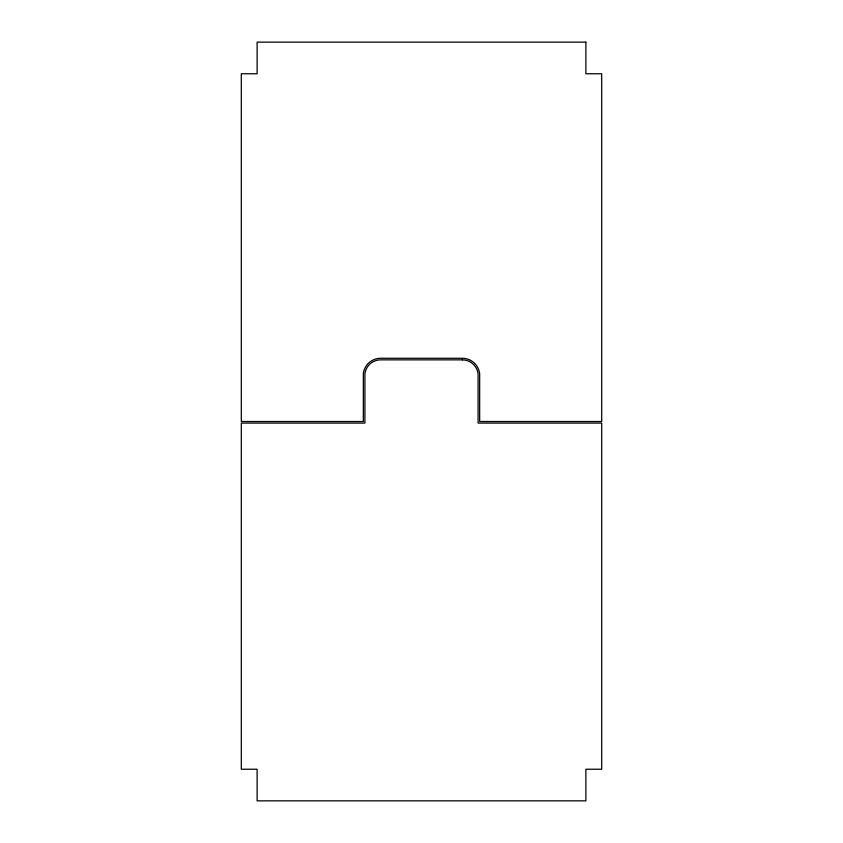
<?xml version="1.0" encoding="UTF-8"?>
<svg xmlns="http://www.w3.org/2000/svg" width="843" height="843" viewBox="0 0 843 843"><rect width="100%" height="100%" fill="white"/><g stroke="black" fill="none" stroke-linecap="round" stroke-linejoin="round"><path stroke-width="1.26" d="M585.885 42.15L257.115 42.15L257.115 73.763L241.309 73.763L241.309 421.5L363.333 421.5L363.333 373.849A17.387 17.387 0 0 1 380.625 358.275L462.375 358.275A17.387 17.387 0 0 1 479.667 373.849L479.667 421.5L601.691 421.5L601.691 73.763L585.885 73.763L585.885 42.15M462.375 359.856L380.625 359.856A15.806 15.806 0 0 0 364.914 374.007L364.914 423.081L241.309 423.081L241.309 769.237L257.115 769.237L257.115 800.85L585.885 800.85L585.885 769.237L601.691 769.237L601.691 423.081L478.086 423.081L478.086 374.007A15.806 15.806 0 0 0 462.375 359.856"/></g></svg>
